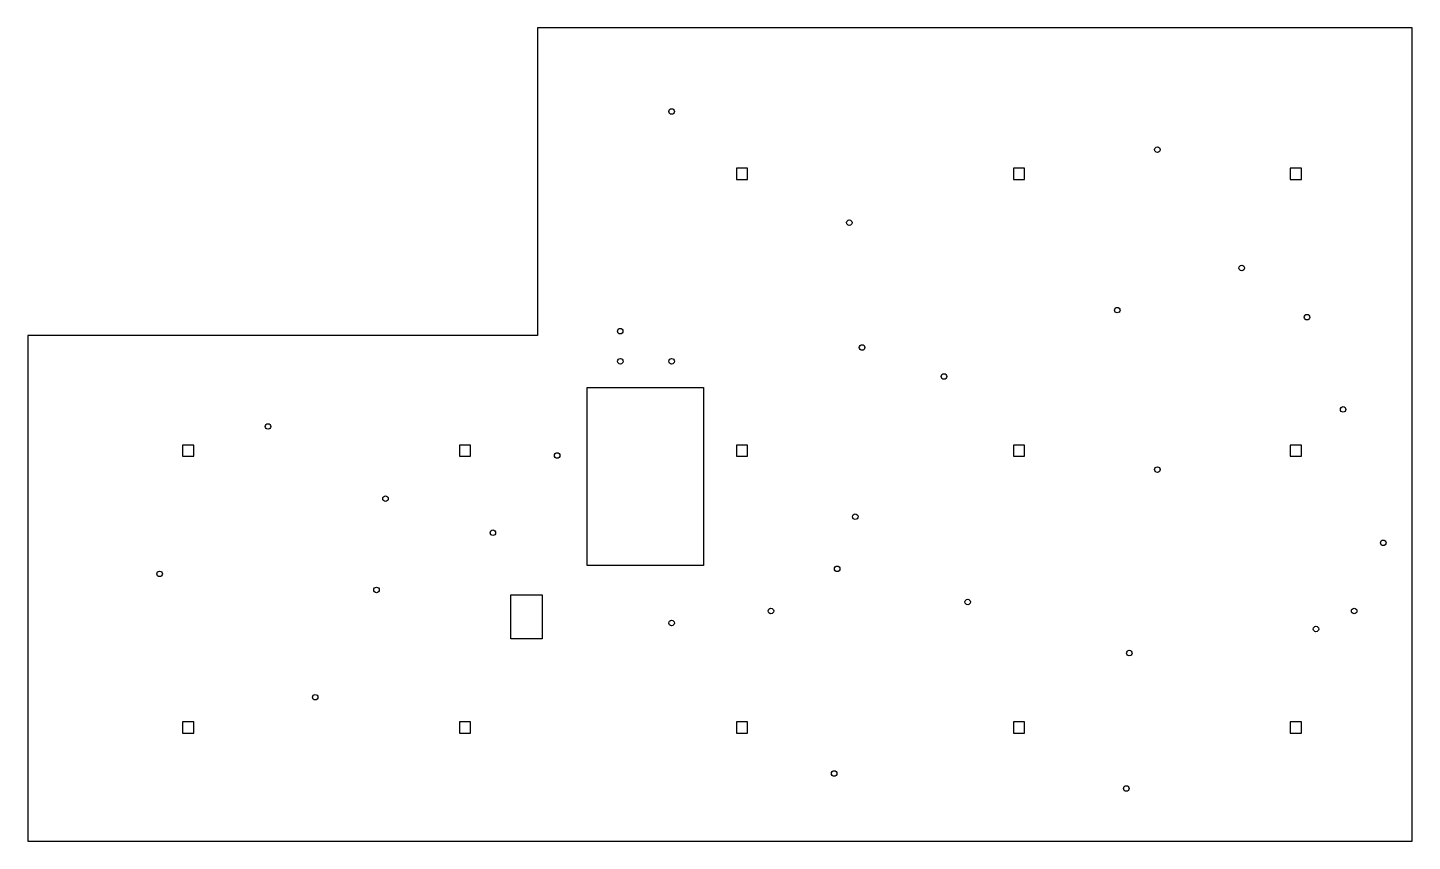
# Model space of a CAD drawing. Header units: millimetres. Extents: x 0 to 50000, y 0 to 29390.
import ezdxf

# ---------------------------------------------------------------- set-up
doc = ezdxf.new("R2010")
doc.units = ezdxf.units.MM
for name, color, linetype in [('Boundary', 72, 'Continuous'), ('Destination', 112, 'Continuous'), ('Instrument', 10, 'Continuous'), ('Obstacle', 180, 'Continuous')]:
    doc.layers.add(name, color=color, linetype=linetype)

msp = doc.modelspace()

# ---------------------------------------------------------------- linework, layer by layer
at = {"layer": 'Boundary'}
msp.add_lwpolyline([(0, 0), (50000, 0), (50000, 29390), (18413, 29390), (18413, 18267), (0, 18267)], close=True, dxfattribs=at)
at = {"layer": 'Destination'}
msp.add_lwpolyline([(17451, 8900), (18575, 8900), (18575, 7311), (17451, 7311)], close=True, dxfattribs=at)
at = {"layer": 'Instrument'}
for centre in [(23253, 26361), (40795, 24984), (29670, 22348), (43840, 20709), (39345, 19188), (46196, 18934), (21397, 18426), (30131, 17836), (21402, 17340), (23253, 17340), (33087, 16791), (47501, 15601), (8679, 14986), (19119, 13935), (40795, 13428), (12920, 12377), (29884, 11725), (16799, 11146), (48950, 10783), (4764, 9660), (29232, 9842), (12594, 9081), (33944, 8646), (26839, 8320), (47899, 8320), (23253, 7885), (46522, 7668), (39780, 6799), (10383, 5205), (29123, 2451), (39671, 1908)]:
    msp.add_circle(centre, 100, dxfattribs=at)
at = {"layer": 'Obstacle'}
for points in [[(25594, 23910), (25994, 23910), (25994, 24310), (25594, 24310)], [(35594, 23910), (35994, 23910), (35994, 24310), (35594, 24310)], [(45594, 23910), (45994, 23910), (45994, 24310), (45594, 24310)], [(20201, 9966), (20201, 16389), (24410, 16389), (24410, 9966)], [(5594, 13910), (5994, 13910), (5994, 14310), (5594, 14310)], [(15594, 13910), (15994, 13910), (15994, 14310), (15594, 14310)], [(25594, 13910), (25994, 13910), (25994, 14310), (25594, 14310)], [(35594, 13910), (35994, 13910), (35994, 14310), (35594, 14310)], [(45594, 13910), (45994, 13910), (45994, 14310), (45594, 14310)], [(5594, 3910), (5994, 3910), (5994, 4310), (5594, 4310)], [(15594, 3910), (15994, 3910), (15994, 4310), (15594, 4310)], [(25594, 3910), (25994, 3910), (25994, 4310), (25594, 4310)], [(35594, 3910), (35994, 3910), (35994, 4310), (35594, 4310)], [(45594, 3910), (45994, 3910), (45994, 4310), (45594, 4310)]]:
    msp.add_lwpolyline(points, close=True, dxfattribs=at)

doc.saveas('drawing.dxf')
